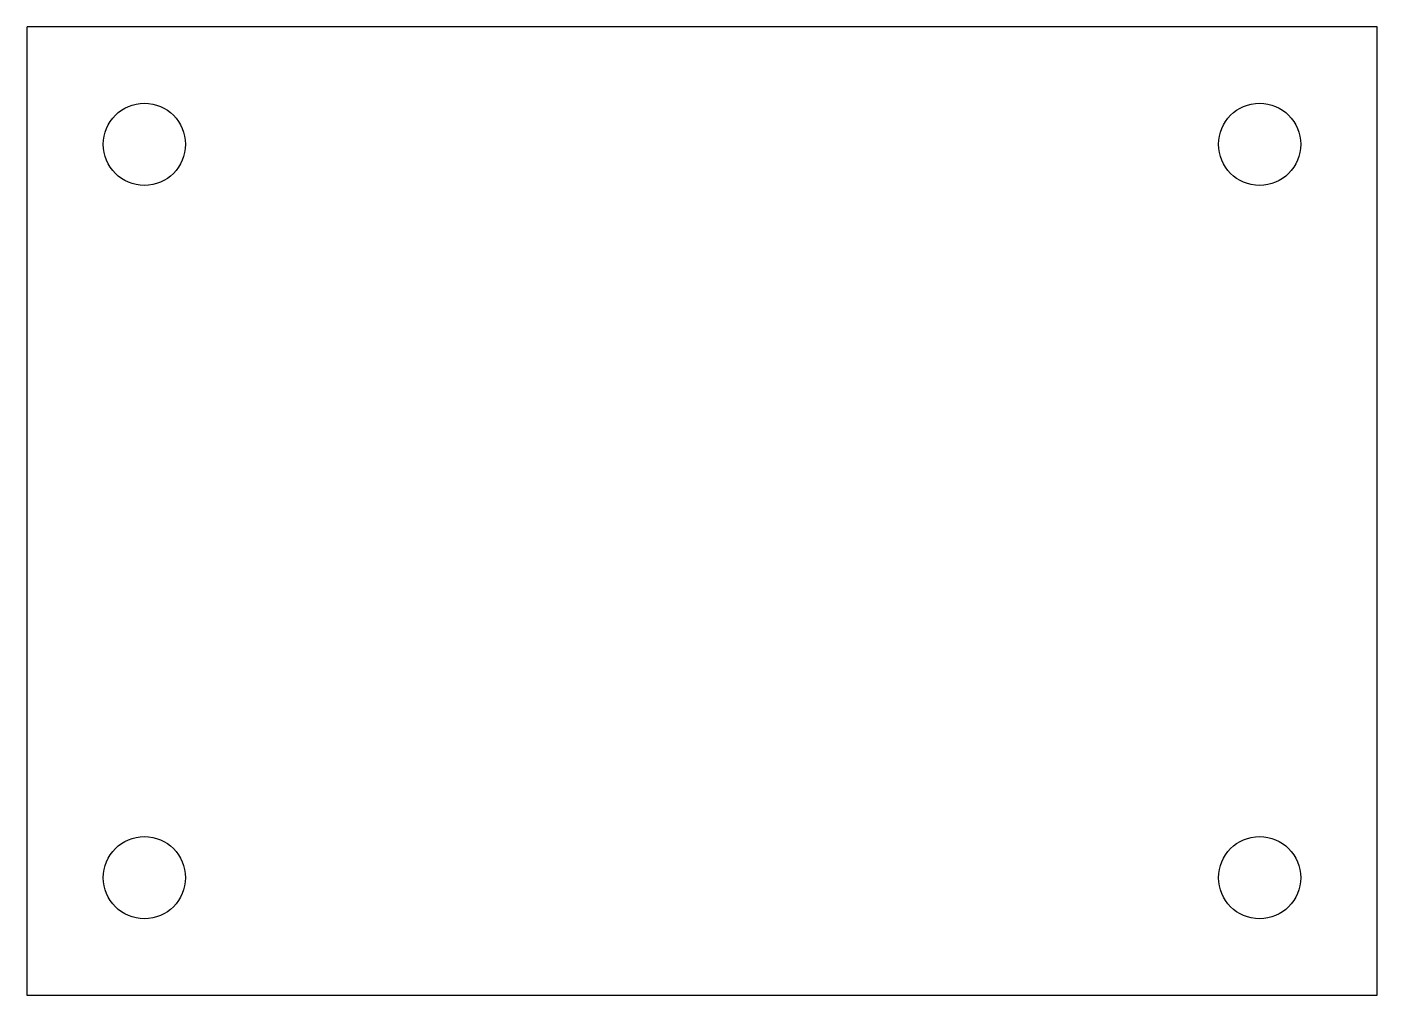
# Model space of a CAD drawing. Extents: x 0 to 230, y 0 to 165.
import ezdxf

# ---------------------------------------------------------------- set-up
doc = ezdxf.new("R2010")
doc.units = 0
doc.header["$MEASUREMENT"] = 0
doc.layers.get('0').update_dxf_attribs({"linetype": 'CONTINUOUS'})

msp = doc.modelspace()

# ---------------------------------------------------------------- linework, layer by layer
for p, q in [((230, 165), (0, 165)), ((0, 165), (0, 0)), ((230, 0), (230, 165)), ((0, 0), (230, 0))]:
    msp.add_line(p, q)
for centre in [(20, 145), (210, 145), (20, 20), (210, 20)]:
    msp.add_circle(centre, 7)

doc.saveas('drawing.dxf')
